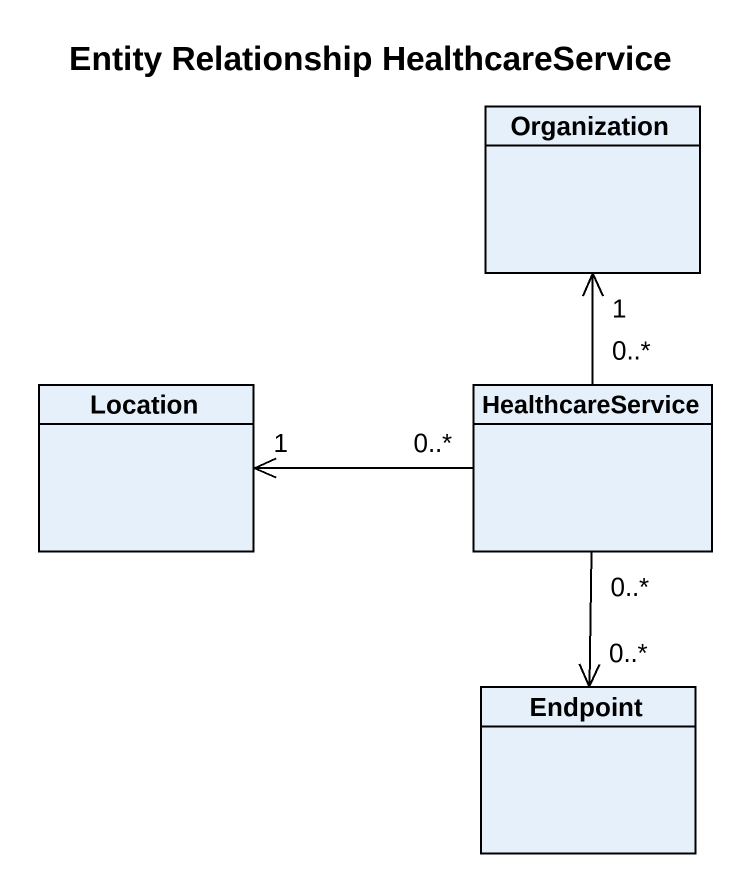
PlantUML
@startuml
title Entity Relationship HealthcareService
hide circle
hide empty members
class Organization
class Location
class HealthcareService
class Endpoint
HealthcareService "0..*" -up-> "1" Organization
HealthcareService "0..*" -left-> "1" Location
HealthcareService "0..*" --> "0..*" Endpoint
@enduml
